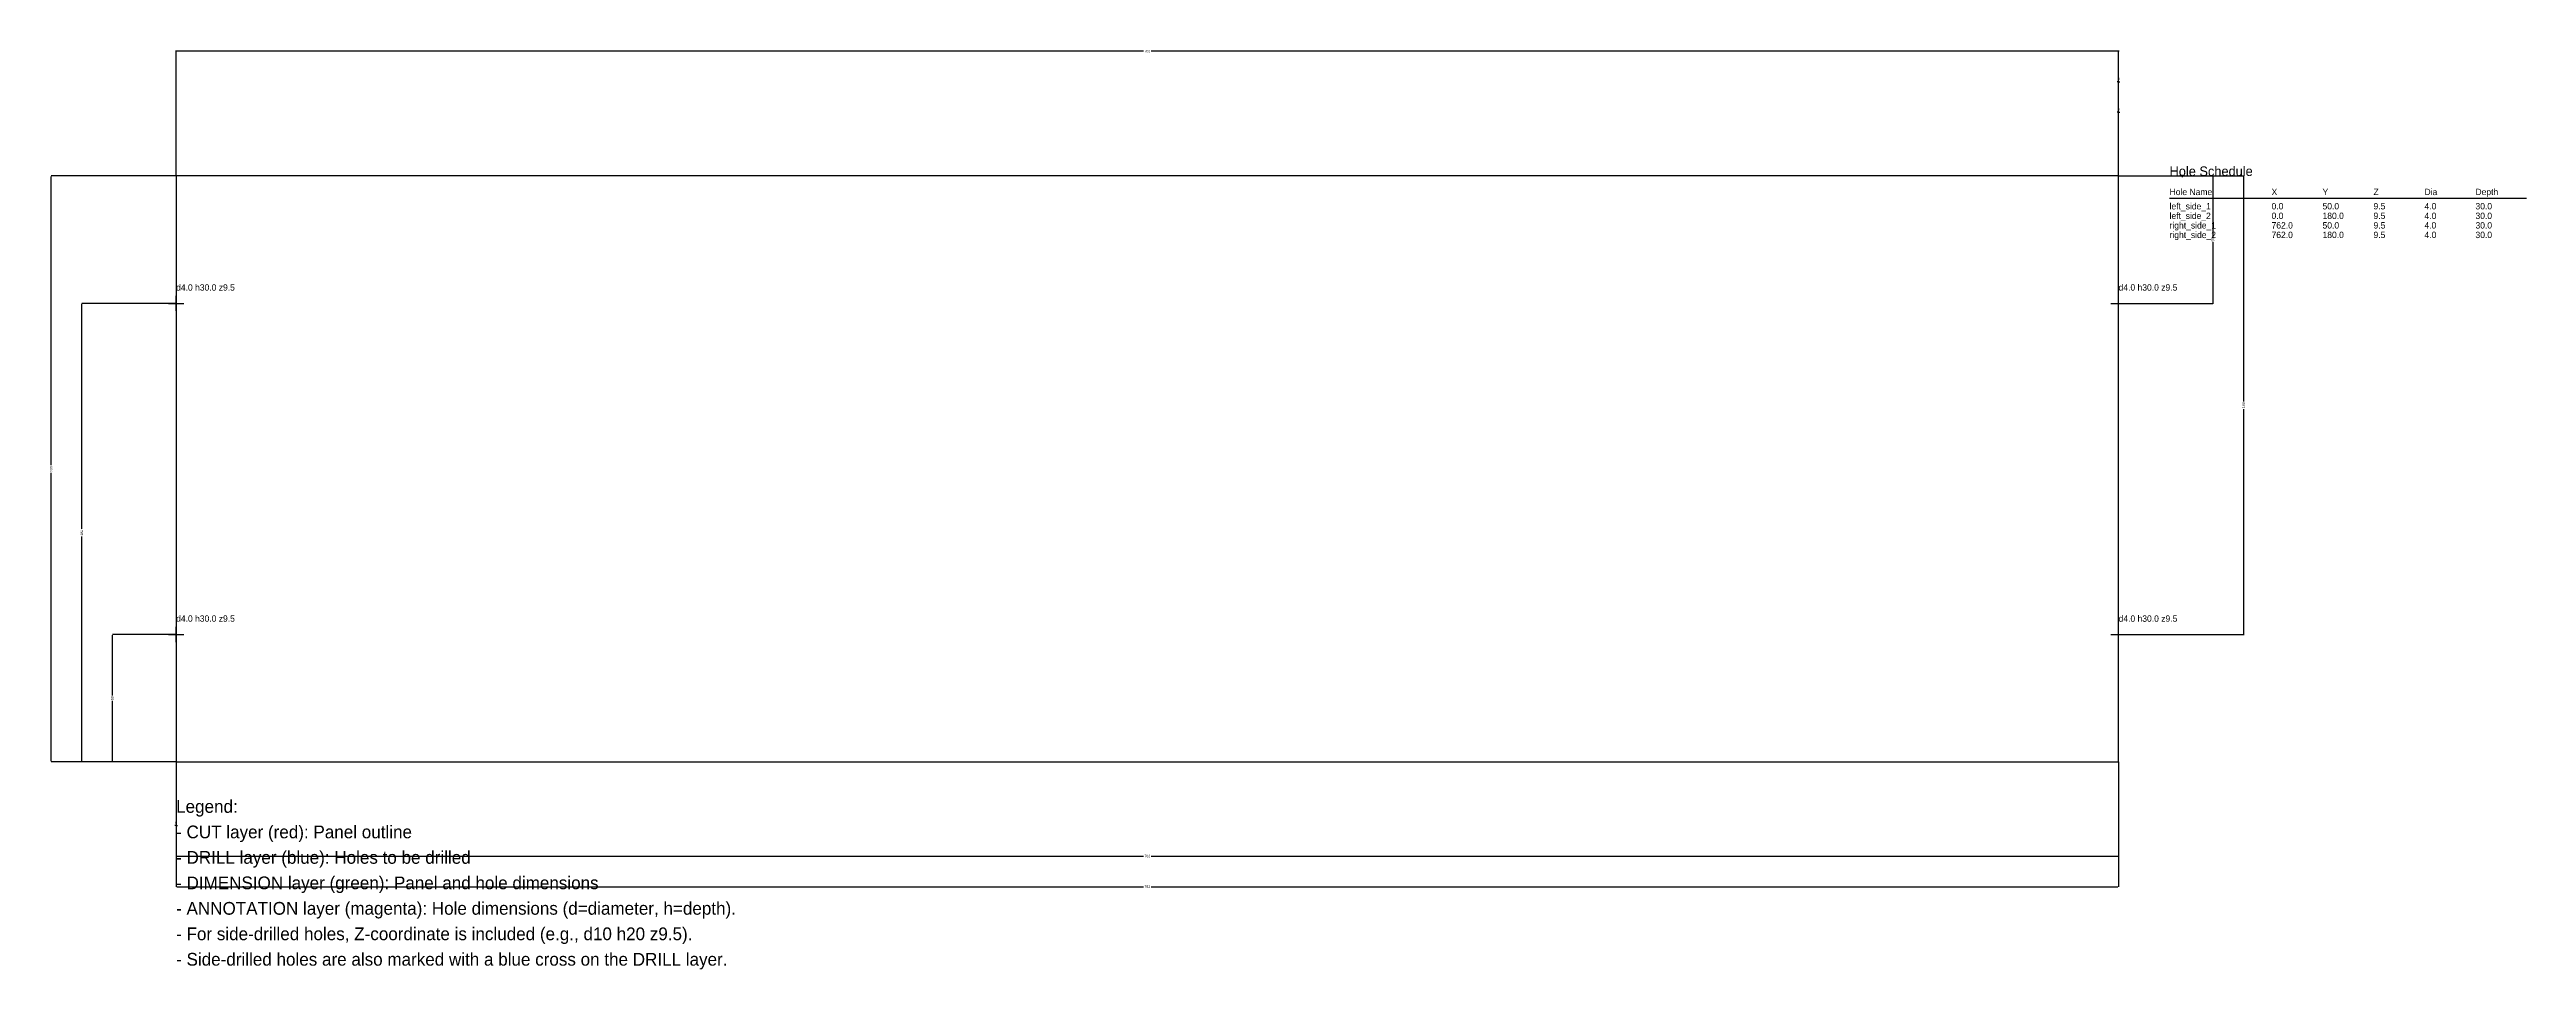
# Model space of a CAD drawing. Header units: metres. Extents: x -50 to 922, y -82 to 280.
import ezdxf

# ---------------------------------------------------------------- set-up
doc = ezdxf.new("R2010")
doc.units = ezdxf.units.M
for name, color, linetype in [('ANNOTATION', 6, 'Continuous'), ('CUT', 1, 'Continuous'), ('DIMENSION', 3, 'Continuous'), ('DRILL', 5, 'Continuous')]:
    doc.layers.add(name, color=color, linetype=linetype)
doc.dimstyles.get("Standard").update_dxf_attribs({"dimtxt": 2.5, "dimasz": 2.5, "dimexe": 1.25, "dimexo": 0.625, "dimtad": 1, "dimtxsty": 'Standard', "dimcen": 2.5, "dimazin": 3, "dimtfac": 1, "dimtmove": 0, "dimatfit": 3})

# ---------------------------------------------------------------- blocks, each defined once
blk = doc.blocks.new('_CLOSEDFILLED')
at = {"color": 0, "linetype": 'ByBlock'}
blk.add_solid([(-1, 0.2), (0, 0), (-1, -0.2)], dxfattribs=at)
blk = doc.blocks.new('*D0')
for p, q in [((0, 0), (0, -25)), ((0, 0), (0, -25)), ((-0.25, -25), (-0.5, -25)), ((0, -25), (0, -25)), ((0.25, -25), (0.5, -25))]:
    blk.add_line(p, q)
at = {"layer": 'Defpoints'}
for p in [(0, 0), (0, 0), (0, -25)]:
    blk.add_point(p, dxfattribs=at)
at = {"layer": 'DIMENSION', "xscale": 0.25, "yscale": 0.25}
blk.add_blockref('_CLOSEDFILLED', (0, -25), dxfattribs=at)
at = {"layer": 'DIMENSION', "xscale": 0.25, "yscale": 0.25, "rotation": 180}
blk.add_blockref('_CLOSEDFILLED', (0, -25), dxfattribs=at)
at = {"layer": 'DIMENSION', "insert": (0, -23.875), "char_height": 1, "attachment_point": 5}
blk.add_mtext('0', dxfattribs=at)
blk = doc.blocks.new('*D2')
for p, q in [((0, 0), (0, -37)), ((762, 0), (762, -37)), ((0.25, -37), (379.5, -37)), ((382.5, -37), (761.75, -37))]:
    blk.add_line(p, q)
at = {"layer": 'Defpoints'}
for p in [(0, 0), (762, 0), (0, -37)]:
    blk.add_point(p, dxfattribs=at)
at = {"layer": 'DIMENSION', "xscale": 0.25, "yscale": 0.25, "rotation": 180}
blk.add_blockref('_CLOSEDFILLED', (0, -37), dxfattribs=at)
at = {"layer": 'DIMENSION', "xscale": 0.25, "yscale": 0.25}
blk.add_blockref('_CLOSEDFILLED', (762, -37), dxfattribs=at)
at = {"layer": 'DIMENSION', "insert": (381, -37), "char_height": 1, "attachment_point": 5}
blk.add_mtext('762', dxfattribs=at)
blk = doc.blocks.new('*D3')
for p, q in [((0, 0), (0, -49)), ((762, 0), (762, -49)), ((0.25, -49), (379.5, -49)), ((382.5, -49), (761.75, -49))]:
    blk.add_line(p, q)
at = {"layer": 'Defpoints'}
for p in [(0, 0), (762, 0), (0, -49)]:
    blk.add_point(p, dxfattribs=at)
at = {"layer": 'DIMENSION', "xscale": 0.25, "yscale": 0.25, "rotation": 180}
blk.add_blockref('_CLOSEDFILLED', (0, -49), dxfattribs=at)
at = {"layer": 'DIMENSION', "xscale": 0.25, "yscale": 0.25}
blk.add_blockref('_CLOSEDFILLED', (762, -49), dxfattribs=at)
at = {"layer": 'DIMENSION', "insert": (381, -49), "char_height": 1, "attachment_point": 5}
blk.add_mtext('762', dxfattribs=at)
blk = doc.blocks.new('*D4')
for p, q in [((761.75, 255), (761.5, 255)), ((762, 230), (762, 255)), ((762, 230), (762, 255)), ((762, 255), (762, 255)), ((762.25, 255), (762.5, 255))]:
    blk.add_line(p, q)
at = {"layer": 'Defpoints'}
for p in [(762, 255), (762, 230), (762, 230)]:
    blk.add_point(p, dxfattribs=at)
at = {"layer": 'DIMENSION', "xscale": 0.25, "yscale": 0.25}
blk.add_blockref('_CLOSEDFILLED', (762, 255), dxfattribs=at)
at = {"layer": 'DIMENSION', "xscale": 0.25, "yscale": 0.25, "rotation": 180}
blk.add_blockref('_CLOSEDFILLED', (762, 255), dxfattribs=at)
at = {"layer": 'DIMENSION', "insert": (762, 256.125), "char_height": 1, "attachment_point": 5}
blk.add_mtext('0', dxfattribs=at)
blk = doc.blocks.new('*D5')
for p, q in [((761.75, 267), (761.5, 267)), ((762, 230), (762, 267)), ((762, 230), (762, 267)), ((762, 267), (762, 267)), ((762.25, 267), (762.5, 267))]:
    blk.add_line(p, q)
at = {"layer": 'Defpoints'}
for p in [(762, 267), (762, 230), (762, 230)]:
    blk.add_point(p, dxfattribs=at)
at = {"layer": 'DIMENSION', "xscale": 0.25, "yscale": 0.25}
blk.add_blockref('_CLOSEDFILLED', (762, 267), dxfattribs=at)
at = {"layer": 'DIMENSION', "xscale": 0.25, "yscale": 0.25, "rotation": 180}
blk.add_blockref('_CLOSEDFILLED', (762, 267), dxfattribs=at)
at = {"layer": 'DIMENSION', "insert": (762, 268.125), "char_height": 1, "attachment_point": 5}
blk.add_mtext('0', dxfattribs=at)
blk = doc.blocks.new('*D6')
for p, q in [((379.5, 279), (-0.25, 279)), ((0, 230), (0, 279)), ((762.25, 279), (382.5, 279)), ((762, 230), (762, 279))]:
    blk.add_line(p, q)
at = {"layer": 'Defpoints'}
for p in [(762, 279), (0, 230), (762, 230)]:
    blk.add_point(p, dxfattribs=at)
at = {"layer": 'DIMENSION', "xscale": 0.25, "yscale": 0.25}
blk.add_blockref('_CLOSEDFILLED', (0, 279), dxfattribs=at)
at = {"layer": 'DIMENSION', "xscale": 0.25, "yscale": 0.25, "rotation": 180}
blk.add_blockref('_CLOSEDFILLED', (762, 279), dxfattribs=at)
at = {"layer": 'DIMENSION', "insert": (381, 279), "char_height": 1, "attachment_point": 5}
blk.add_mtext('762', dxfattribs=at)
blk = doc.blocks.new('*D7')
for p, q in [((0, 50), (-25, 50)), ((-25, 26), (-25, 49.75)), ((-25, 0.25), (-25, 24)), ((0, 0), (-25, 0))]:
    blk.add_line(p, q)
at = {"layer": 'Defpoints'}
for p in [(0, 50), (-25, 0), (0, 0)]:
    blk.add_point(p, dxfattribs=at)
at = {"layer": 'DIMENSION', "xscale": 0.25, "yscale": 0.25}
for p, rotation in [((-25, 50), 90), ((-25, 0), 270)]:
    blk.add_blockref('_CLOSEDFILLED', p, dxfattribs=dict(at, rotation=rotation))
at = {"layer": 'DIMENSION', "insert": (-25, 25), "char_height": 1, "attachment_point": 5, "rotation": 90}
blk.add_mtext('50', dxfattribs=at)
blk = doc.blocks.new('*D8')
for p, q in [((0, 180), (-37, 180)), ((-37, 91.5), (-37, 179.75)), ((-37, 0.25), (-37, 88.5)), ((0, 0), (-37, 0))]:
    blk.add_line(p, q)
at = {"layer": 'Defpoints'}
for p in [(0, 180), (-37, 0), (0, 0)]:
    blk.add_point(p, dxfattribs=at)
at = {"layer": 'DIMENSION', "xscale": 0.25, "yscale": 0.25}
for p, rotation in [((-37, 180), 90), ((-37, 0), 270)]:
    blk.add_blockref('_CLOSEDFILLED', p, dxfattribs=dict(at, rotation=rotation))
at = {"layer": 'DIMENSION', "insert": (-37, 90), "char_height": 1, "attachment_point": 5, "rotation": 90}
blk.add_mtext('180', dxfattribs=at)
blk = doc.blocks.new('*D9')
for p, q in [((0, 230), (-49, 230)), ((-49, 116.5), (-49, 229.75)), ((-49, 0.25), (-49, 113.5)), ((0, 0), (-49, 0))]:
    blk.add_line(p, q)
at = {"layer": 'Defpoints'}
for p in [(0, 230), (-49, 0), (0, 0)]:
    blk.add_point(p, dxfattribs=at)
at = {"layer": 'DIMENSION', "xscale": 0.25, "yscale": 0.25}
for p, rotation in [((-49, 230), 90), ((-49, 0), 270)]:
    blk.add_blockref('_CLOSEDFILLED', p, dxfattribs=dict(at, rotation=rotation))
at = {"layer": 'DIMENSION', "insert": (-49, 115), "char_height": 1, "attachment_point": 5, "rotation": 90}
blk.add_mtext('230', dxfattribs=at)
blk = doc.blocks.new('*D10')
for p, q in [((762, 230), (787, 230)), ((762, 230), (787, 230)), ((787, 230.25), (787, 230.5)), ((787, 230), (787, 230)), ((787, 229.75), (787, 229.5))]:
    blk.add_line(p, q)
at = {"layer": 'Defpoints'}
for p in [(762, 230), (762, 230), (787, 230)]:
    blk.add_point(p, dxfattribs=at)
at = {"layer": 'DIMENSION', "xscale": 0.25, "yscale": 0.25}
for rotation in [270, 90]:
    blk.add_blockref('_CLOSEDFILLED', (787, 230), dxfattribs=dict(at, rotation=rotation))
at = {"layer": 'DIMENSION', "insert": (785.875, 230), "char_height": 1, "attachment_point": 5, "rotation": 90}
blk.add_mtext('0', dxfattribs=at)
blk = doc.blocks.new('*D11')
for p, q in [((762, 230), (799, 230)), ((799, 230.25), (799, 206)), ((799, 204), (799, 179.75)), ((762, 180), (799, 180))]:
    blk.add_line(p, q)
at = {"layer": 'Defpoints'}
for p in [(762, 230), (799, 230), (762, 180)]:
    blk.add_point(p, dxfattribs=at)
at = {"layer": 'DIMENSION', "xscale": 0.25, "yscale": 0.25}
for p, rotation in [((799, 230), 270), ((799, 180), 90)]:
    blk.add_blockref('_CLOSEDFILLED', p, dxfattribs=dict(at, rotation=rotation))
at = {"layer": 'DIMENSION', "insert": (799, 205), "char_height": 1, "attachment_point": 5, "rotation": 90}
blk.add_mtext('50', dxfattribs=at)
blk = doc.blocks.new('*D12')
for p, q in [((762, 230), (811, 230)), ((811, 230.25), (811, 141.5)), ((811, 138.5), (811, 49.75)), ((762, 50), (811, 50))]:
    blk.add_line(p, q)
at = {"layer": 'Defpoints'}
for p in [(762, 230), (811, 230), (762, 50)]:
    blk.add_point(p, dxfattribs=at)
at = {"layer": 'DIMENSION', "xscale": 0.25, "yscale": 0.25}
for p, rotation in [((811, 230), 270), ((811, 50), 90)]:
    blk.add_blockref('_CLOSEDFILLED', p, dxfattribs=dict(at, rotation=rotation))
at = {"layer": 'DIMENSION', "insert": (811, 140), "char_height": 1, "attachment_point": 5, "rotation": 90}
blk.add_mtext('180', dxfattribs=at)

msp = doc.modelspace()

# ---------------------------------------------------------------- linework, layer by layer
at = {"layer": 'ANNOTATION'}
msp.add_line((782, 221.25), (922, 221.25), dxfattribs=at)
at = {"layer": 'CUT'}
msp.add_lwpolyline([(0, 0), (762, 0), (762, 230), (0, 230)], close=True, dxfattribs=at)
at = {"layer": 'DRILL', "color": 5}
for p, q in [((-3, 180), (3, 180)), ((0, 177), (0, 183)), ((759, 180), (765, 180)), ((762, 177), (762, 183)), ((-3, 50), (3, 50)), ((0, 47), (0, 53)), ((759, 50), (765, 50)), ((762, 47), (762, 53))]:
    msp.add_line(p, q, dxfattribs=at)

# ---------------------------------------------------------------- texts
at = {"layer": 'ANNOTATION'}
for s, height, p in [('Hole Schedule', 3.75, (782, 230)), ('Hole Name', 2.5, (782, 222.5)), ('X', 2.5, (822, 222.5)), ('Y', 2.5, (842, 222.5)), ('Z', 2.5, (862, 222.5)), ('Dia', 2.5, (882, 222.5)), ('Depth', 2.5, (902, 222.5)), ('left_side_1', 2.5, (782, 216.875)), ('left_side_2', 2.5, (782, 213.125)), ('0.0', 2.5, (822, 216.875)), ('0.0', 2.5, (822, 213.125)), ('50.0', 2.5, (842, 216.875)), ('180.0', 2.5, (842, 213.125)), ('9.5', 2.5, (862, 216.875)), ('9.5', 2.5, (862, 213.125)), ('4.0', 2.5, (882, 216.875)), ('4.0', 2.5, (882, 213.125)), ('30.0', 2.5, (902, 216.875)), ('30.0', 2.5, (902, 213.125)), ('right_side_1', 2.5, (782, 209.375)), ('right_side_2', 2.5, (782, 205.625)), ('762.0', 2.5, (822, 209.375)), ('762.0', 2.5, (822, 205.625)), ('50.0', 2.5, (842, 209.375)), ('180.0', 2.5, (842, 205.625)), ('9.5', 2.5, (862, 209.375)), ('9.5', 2.5, (862, 205.625)), ('4.0', 2.5, (882, 209.375)), ('4.0', 2.5, (882, 205.625)), ('30.0', 2.5, (902, 209.375)), ('30.0', 2.5, (902, 205.625)), ('d4.0 h30.0 z9.5', 2.5, (0, 185)), ('d4.0 h30.0 z9.5', 2.5, (762, 185)), ('d4.0 h30.0 z9.5', 2.5, (0, 55)), ('d4.0 h30.0 z9.5', 2.5, (762, 55)), ('Legend:', 5, (0, -20)), ('- CUT layer (red): Panel outline', 5, (0, -30)), ('- DRILL layer (blue): Holes to be drilled', 5, (0, -40)), ('- DIMENSION layer (green): Panel and hole dimensions', 5, (0, -50)), ('- ANNOTATION layer (magenta): Hole dimensions (d=diameter, h=depth).', 5, (0, -60)), ('- For side-drilled holes, Z-coordinate is included (e.g., d10 h20 z9.5).', 5, (0, -70)), ('- Side-drilled holes are also marked with a blue cross on the DRILL layer.', 5, (0, -80))]:
    msp.add_text(s, height=height, dxfattribs=at).set_placement(p)

# ---------------------------------------------------------------- dimensions: what is measured, and where the dimension line sits
at = {"layer": 'DIMENSION'}
for base, p1, p2, picture, middle in [((762, 279), (762, 230), (0, 230), '*D6', (381, 279)), ((762, 267), (762, 230), (762, 230), '*D5', (762, 268.125)), ((762, 255), (762, 230), (762, 230), '*D4', (762, 256.125)), ((0, -25), (0, 0), (0, 0), '*D0', (0, -23.875)), ((0, -37), (0, 0), (762, 0), '*D2', (381, -37)), ((0, -49), (0, 0), (762, 0), '*D3', (381, -49))]:
    dim = msp.add_linear_dim(base=base, p1=p1, p2=p2, dimstyle='Standard', dxfattribs=at)
    dim.commit()
    dim.dimension.update_dxf_attribs({"geometry": picture, "text_midpoint": middle})
for base, p1, p2, picture, middle in [((-49, 0), (0, 0), (0, 230), '*D9', (-49, 115)), ((787, 230), (762, 230), (762, 230), '*D10', (785.875, 230)), ((799, 230), (762, 230), (762, 180), '*D11', (799, 205)), ((811, 230), (762, 230), (762, 50), '*D12', (811, 140)), ((-37, 0), (0, 0), (0, 180), '*D8', (-37, 90)), ((-25, 0), (0, 0), (0, 50), '*D7', (-25, 25))]:
    dim = msp.add_linear_dim(base=base, p1=p1, p2=p2, angle=90, dimstyle='Standard', dxfattribs=at)
    dim.commit()
    dim.dimension.update_dxf_attribs({"geometry": picture, "text_midpoint": middle})

doc.saveas('drawing.dxf')
